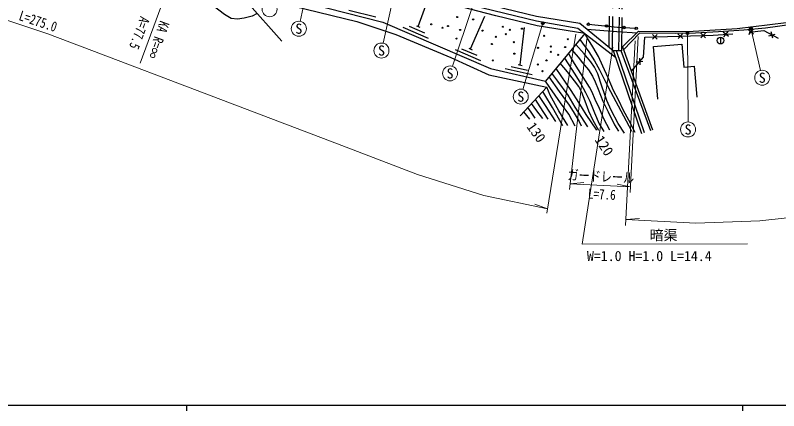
# Model space of a CAD drawing. Units: millimetres at full size, sheet at 1:1000; details may follow other scales. Extents: x 40000 to 680000, y 20000 to 380000.
# Drawn here: x 237182 to 374518, y 204000 to 275239 of the extents above; entities that cross this region are included whole.
import ezdxf
from ezdxf.enums import TextEntityAlignment as Align

# ---------------------------------------------------------------- set-up
doc = ezdxf.new("R2010")
doc.units = ezdxf.units.MM
doc.header["$LTSCALE"] = 1000
doc.linetypes.add('DASHED', pattern=[7.5, 6, -1.5])
for name, color, linetype, lineweight in [('M-BGD', 7, 'Continuous', 25), ('M-STR-HTXT', 7, 'Continuous', 13), ('M-STR-STRC', 7, 'Continuous', 25), ('M-TTL-BAND', 7, 'Continuous', 25)]:
    doc.layers.add(name, color=color, linetype=linetype, lineweight=lineweight)
doc.styles.add('ＭＳ ゴシック', font='')
doc.styles.get('ＭＳ ゴシック').set_extended_font_data('MS Gothic')

msp = doc.modelspace()

# ---------------------------------------------------------------- hatches: boundary and pattern name
at = {"layer": 'M-STR-STRC'}
for points in [[(332291, 273905, -1), (331851, 273666, -0.41421), (331951, 274005, -0.41421)], [(358336, 272106, -1), (357897, 271867, -0.41421), (357997, 272206, -0.41421)], [(369722, 273007, -1), (369283, 272768, -0.41421), (369383, 273107, -0.41421)]]:
    msp.add_hatch(color=256, dxfattribs=at).paths.add_polyline_path(points)

# ---------------------------------------------------------------- linework, layer by layer
at = {"layer": 'M-BGD', "linetype": 'DASHED'}
for p, q in [((344135, 282546), (343977, 269503)), ((344703, 282494), (344540, 269043)), ((345883, 282387), (345719, 268867)), ((346387, 282341), (346221, 268620))]:
    msp.add_line(p, q, dxfattribs=at)
at = {"layer": 'M-BGD'}
for p, q in [((309652, 273220), (311438, 278217)), ((297201, 276181), (302042, 274933)), ((319076, 269167), (321627, 275096)), ((309331, 273358), (309974, 273082)), ((306881, 273106), (311475, 271130)), ((308037, 273262), (310793, 272076)), ((327997, 266283), (328798, 273059)), ((339667, 271946), (332533, 263389)), ((361372, 271193), (360501, 272013)), ((360534, 271173), (361350, 272039)), ((365454, 271439), (364547, 272218)), ((364618, 271380), (365393, 272283)), ((369986, 271840), (369050, 272585)), ((369152, 271750), (369893, 272680)), ((373468, 271110), (373131, 272258)), ((352667, 270934), (351796, 271754)), ((351829, 270914), (352644, 271779)), ((357256, 271071), (356386, 271891)), ((356419, 271050), (357234, 271916)), ((364041, 271271), (364041, 270071)), ((372735, 271516), (373876, 271851)), ((317461, 269208), (320217, 268023)), ((318755, 269305), (319398, 269028)), ((346423, 269538), (351818, 254627)), ((316306, 269052), (320899, 267076)), ((344757, 268867), (349856, 253956)), ((344757, 268867), (346130, 268867)), ((345267, 268867), (350313, 254112)), ((346130, 268867), (351438, 254497)), ((348902, 266849), (350094, 266941)), ((349450, 267482), (349542, 266296)), ((325291, 265676), (330163, 264552)), ((326400, 266036), (329324, 265361)), ((327656, 266362), (328338, 266204)), ((329748, 256520), (328646, 257817))]:
    msp.add_line(p, q, dxfattribs=at)
for points in [[(231782, 308118), (238919, 306214), (250033, 302811), (262024, 298773), (271532, 295143), (288628, 288648), (300293, 284194), (310743, 280501), (319330, 277904), (330967, 275068), (338731, 273785), (344757, 268867)], [(231574, 307191), (238687, 305411), (249818, 302097), (261703, 298020), (271335, 294334), (288455, 287971), (300135, 283425), (310526, 279826), (319322, 277055), (330930, 274241), (338393, 272936), (345166, 267671)], [(339667, 271946), (331062, 273361), (323654, 275108), (317382, 276768), (309230, 279394), (301825, 282041), (293884, 285238), (287410, 287671), (271816, 293400), (260532, 297682), (252049, 300567), (244799, 302884), (236486, 305304)], [(81365, 263349), (87389, 265713), (95429, 270007), (105435, 276067), (117932, 283822), (131854, 290597), (144087, 290003), (147694, 292836), (154865, 297099), (172295, 302372), (182960, 303958), (193174, 304743), (210289, 303686), (229759, 297919), (237676, 295223), (245659, 292169), (259325, 288852), (266184, 292045), (277942, 278654), (283035, 279212), (303322, 273983), (322652, 265669), (332533, 263389)], [(280677, 275571), (279816, 275073), (278377, 274693), (277139, 274559), (276043, 274678), (274790, 275348), (272784, 276913), (268717, 279964), (265218, 282561), (263034, 284085), (260841, 285043), (258113, 285846), (256137, 286376), (255642, 286541), (255394, 286803)], [(285143, 270587), (278831, 277631), (282614, 278082), (298620, 274092), (305648, 271800), (315521, 267646), (322372, 264508), (332816, 262299), (327983, 257104)], [(340268, 273619), (345485, 273104), (348885, 272894)], [(346423, 269538), (349309, 272350), (358165, 272300), (367021, 272862), (375839, 273935)], [(376852, 273584), (372132, 272898), (368250, 272545), (363681, 272228), (359539, 272003), (356032, 271963), (349455, 271988), (346622, 268988)], [(348679, 254132), (347531, 256331), (346598, 258109), (345686, 260013), (344785, 261701), (343828, 263937), (342893, 266060), (342113, 267828), (341090, 269542), (340009, 271262), (339667, 271946)], [(339991, 272757), (345382, 272323), (349038, 272087)], [(369227, 272178), (371849, 272475), (374394, 271085)], [(338763, 270861), (340345, 268624), (341377, 267000), (342302, 265405), (343246, 263485), (344255, 261490), (346617, 257126), (347561, 255295), (348057, 254355)], [(348008, 265157), (350195, 267711), (350404, 271288), (362750, 271656), (366237, 271921)], [(346755, 254026), (345664, 255748), (344385, 258116), (343608, 259887), (342691, 262478), (341956, 264680), (341384, 265875), (340693, 266855), (339511, 268288), (338040, 269995)], [(352748, 260097), (351990, 269623), (357101, 270030), (357430, 265895), (359329, 266046), (359772, 260472)], [(344164, 254541), (343065, 256601), (342255, 258444), (341524, 260083), (340976, 261362), (340494, 262300), (339751, 263442), (338896, 264736), (338068, 266081), (337138, 267643), (336715, 268405)], [(337269, 269069), (338413, 267695), (339242, 266679), (340313, 265419), (341026, 264293), (341513, 263267), (342036, 261904), (342900, 259737), (343811, 257822), (344995, 255493), (345678, 254381)], [(342153, 254496), (341159, 256263), (340374, 257972), (339718, 259749), (339113, 261315), (338539, 262386), (337775, 263420), (336531, 265032), (335209, 266599)], [(335953, 267491), (337864, 264609), (338910, 262887), (339786, 261337), (340528, 259767), (341351, 257645), (342213, 255704), (343057, 254304)], [(334421, 265654), (337099, 261664), (338525, 259523), (339846, 257388), (341734, 254510)], [(333143, 264121), (335046, 261514), (336842, 259061), (337534, 257918), (338610, 256096), (338952, 255341)], [(340207, 255133), (337914, 258690), (336625, 260874), (334778, 263357), (333694, 264782)], [(337905, 255285), (336749, 257423), (335233, 259491), (333364, 262236), (332533, 263389)], [(335701, 255316), (333824, 258593), (332450, 260912), (332094, 261523)], [(336565, 255408), (334951, 258030), (333422, 260824), (332816, 262299)], [(333043, 256507), (331580, 258760), (330735, 260063)], [(334426, 256130), (332568, 259002), (331383, 260759)], [(330688, 256709), (329967, 257762), (329384, 258610)], [(332090, 256625), (331030, 258018), (330039, 259314)]]:
    msp.add_lwpolyline(points, dxfattribs=at)
for centre, radius in [((316687, 274922), 100), ((312007, 273613), 100), ((315025, 273283), 100), ((319556, 274499), 100), ((340268, 273619), 225), ((343549, 273295), 225), ((314041, 272988), 100), ((317211, 272589), 100), ((321244, 272469), 100), ((324905, 273168), 100), ((325422, 271834), 100), ((326133, 272609), 100), ((328330, 272813), 100), ((346664, 273031), 225), ((348885, 272894), 225), ((316571, 271033), 100), ((323613, 271350), 100), ((332339, 271528), 100), ((336571, 270915), 100), ((364041, 270671), 600), ((322924, 270059), 100), ((326849, 270386), 100), ((331213, 269363), 100), ((333517, 269602), 100), ((336094, 269517), 100), ((326951, 268326), 100), ((333517, 268647), 100), ((334831, 268102), 100), ((323079, 267099), 100), ((331167, 266370), 100), ((332749, 267113), 100), ((332042, 265166), 100)]:
    msp.add_circle(centre, radius, dxfattribs=at)
at = {"layer": 'M-STR-HTXT'}
for p, q in [((259665, 266627), (271568, 299018)), ((291004, 286789), (288458, 274138)), ((305782, 281309), (303348, 270201)), ((319455, 276843), (315822, 266047)), ((332071, 273786), (328501, 261870)), ((358117, 271987), (358203, 256011)), ((369503, 272888), (371241, 265301)), ((332808, 239579), (338044, 271822)), ((336899, 243824), (339989, 270939)), ((348706, 270627), (346954, 237345)), ((349209, 271419), (347809, 243301)), ((344665, 269483), (339173, 234031)), ((337020, 244884), (339465, 245105)), ((337020, 244884), (347861, 244344)), ((347861, 244344), (345450, 244807)), ((332937, 240373), (330627, 241206)), ((347011, 238440), (349457, 238655)), ((339173, 234031), (368878, 234095))]:
    msp.add_line(p, q, dxfattribs=at)
for points in [[(235303, 274452), (243028, 271901), (250942, 268904), (271181, 261206), (295140, 252090), (309519, 246531), (321466, 242776), (332937, 240373)], [(347011, 238440), (359580, 237787), (371113, 238212), (380402, 239206)]]:
    msp.add_lwpolyline(points, dxfattribs=at)
for centre in [(282937, 276307), (288192, 272815), (303059, 268882), (315392, 264768), (371543, 263985), (328113, 260576), (358210, 254661)]:
    msp.add_circle(centre, 1350, dxfattribs=at)
at = {"layer": 'M-STR-STRC'}
for centre in [(332071, 273786), (358117, 271987), (369503, 272888)]:
    msp.add_circle(centre, 250, dxfattribs=at)
at = {"layer": 'M-TTL-BAND'}
for p, q in [((40000, 205000), (579000, 205000)), ((268000, 205000), (268000, 204000)), ((368000, 205000), (368000, 204000))]:
    msp.add_line(p, q, dxfattribs=at)

# ---------------------------------------------------------------- texts
at = {"layer": 'M-BGD', "style": 'ＭＳ ゴシック'}
for s, rotation, p in [('130', 305.31, (329716, 253300)), ('120', 303.57, (341900, 250934))]:
    msp.add_text(s, height=1833, rotation=rotation, dxfattribs=at).set_placement(p, align=Align.BOTTOM_CENTER)
at = {"layer": 'M-STR-HTXT', "style": 'ＭＳ ゴシック', "width": 0.8}
for s, rotation, p in [('L=275.0', 341.727, (240834, 272782)), ('A=77.5', 249.823, (258148, 272538)), ('KA R=∞', 249.823, (261542, 271302)), ('ガードレール', 357.149, (342448, 244763)), ('L=7.6', 357.149, (342627, 241536))]:
    msp.add_text(s, height=1833, rotation=rotation, dxfattribs=at).set_placement(p, align=Align.BOTTOM_CENTER)
at = {"layer": 'M-STR-HTXT', "style": 'ＭＳ ゴシック'}
for s, p in [('S', (288192, 272815)), ('S', (303059, 268882)), ('S', (315392, 264768)), ('S', (371543, 263985)), ('S', (328113, 260576)), ('S', (358210, 254661)), ('暗渠', (353807, 235622))]:
    msp.add_text(s, height=1833, dxfattribs=at).set_placement(p, align=Align.MIDDLE_CENTER)
msp.add_text('W=1.0 H=1.0 L=14.4', height=1833, dxfattribs=at).set_placement((340013, 231880), align=Align.MIDDLE_LEFT)

doc.saveas('drawing.dxf')
